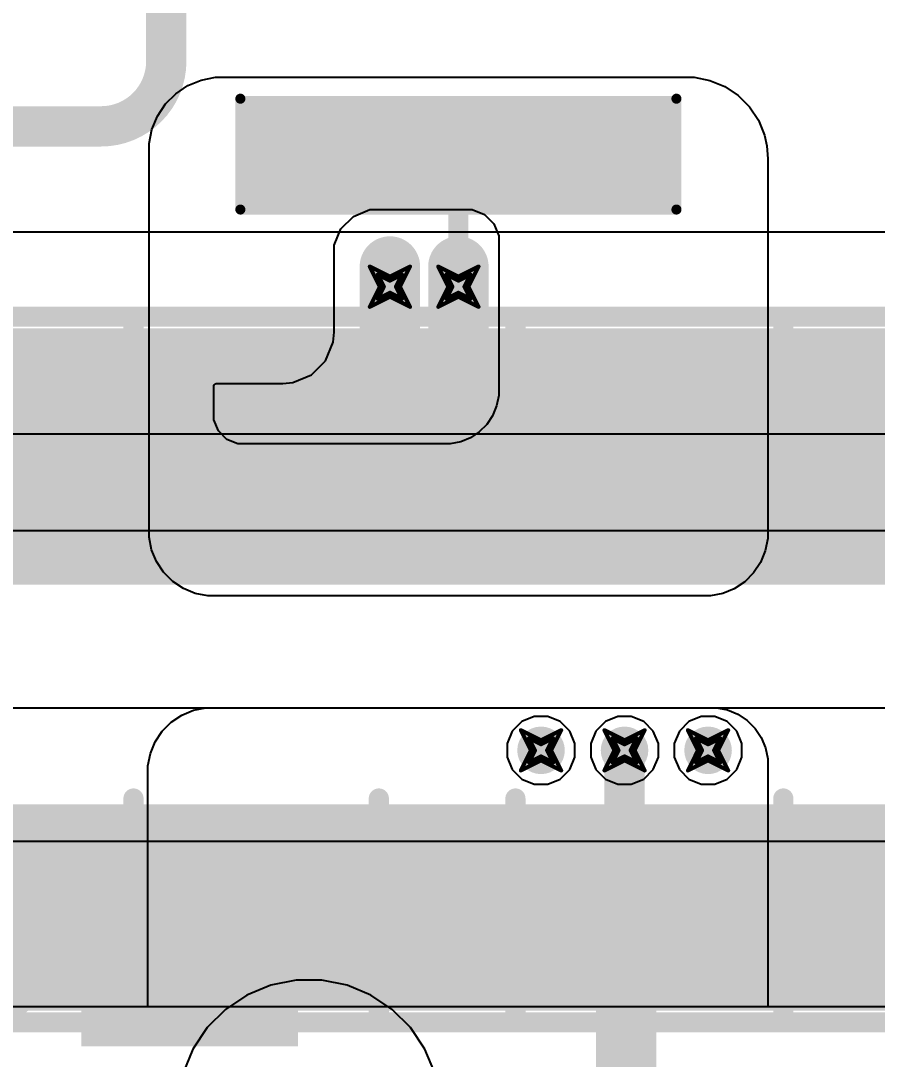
# Model space of a CAD drawing. Header units: inches. Extents: x -2 to 5376, y -4 to 5426.
# Drawn here: x 32.58 to 43.38, y 42.79 to 55.88 of the extents above; entities that cross this region are included whole.
import ezdxf

# ---------------------------------------------------------------- set-up
doc = ezdxf.new("R2010")
doc.units = ezdxf.units.IN
for name, color, linetype in [('Bottom Layer', 5, 'Continuous'), ('Bottom Overlay', 54, 'Continuous'), ('Bottom Paste', 16, 'Continuous'), ('Bottom Solder', 6, 'Continuous'), ('Drill Drawing', 1, 'Continuous'), ('Layer 1', 16, 'Continuous'), ('Layer 2', 76, 'Continuous'), ('Multi-Layer', 9, 'Continuous'), ('Top Layer', 1, 'Continuous'), ('Top Overlay', 2, 'Continuous'), ('Top Paste', 8, 'Continuous'), ('Top Solder', 216, 'Continuous'), ('Via Holes', 16, 'Continuous')]:
    doc.layers.add(name, color=color, linetype=linetype)
doc.styles.add('Arial Black', font='', dxfattribs={"height": 0.2})
doc.styles.get('Arial Black').set_extended_font_data('Arial Black')

# ---------------------------------------------------------------- blocks, each defined once
blk = doc.blocks.new('R___2030_B_57')
at = {"layer": 'Bottom Layer'}
for points in [[(-1.7499965, 3.89999982), (-1.7499965, -3.90000998), (-4.2499915, -3.90000998), (-4.2499915, 3.89999982)], [(4.2499915, 3.90000744), (4.2499915, -3.90000236), (1.7499965, -3.90000236), (1.7499965, 3.90000744)]]:
    blk.add_hatch(color=5, dxfattribs=at).paths.add_polyline_path(points)
at = {"layer": 'Bottom Paste'}
for points in [[(-1.7499965, 3.89999982), (-1.7499965, -3.90000998), (-4.2499915, -3.90000998), (-4.2499915, 3.89999982)], [(4.2499915, 3.90000744), (4.2499915, -3.90000236), (1.7499965, -3.90000236), (1.7499965, 3.90000744)]]:
    blk.add_hatch(color=16, dxfattribs=at).paths.add_polyline_path(points)
at = {"layer": 'Bottom Solder'}
for points in [[(-1.6991965, 3.95079982), (-1.6991965, -3.95080998), (-4.300791499999999, -3.95080998), (-4.300791499999999, 3.95079982)], [(4.300791499999999, 3.95080744), (4.300791499999999, -3.95080236), (1.6991965, -3.95080236), (1.6991965, 3.95080744)]]:
    blk.add_hatch(color=6, dxfattribs=at).paths.add_polyline_path(points)
at = {"layer": 'Bottom Overlay', "const_width": 0.254}
for points in [[(-4.4475908, 4.096814259999999), (-1.6255746, 4.09681172)], [(-4.4475908, 4.096814259999999), (-4.4475908, -4.09681934)], [(4.4475908, 4.096814259999999), (1.6255746, 4.09681172)], [(4.4475908, 4.096814259999999), (4.4475908, -4.096816799999999)], [(-1.6255746, -4.096816799999999), (-4.4475908, -4.09681934)], [(1.6255746, -4.096816799999999), (4.4475908, -4.096816799999999)]]:
    blk.add_lwpolyline(points, dxfattribs=at)
at = {"layer": 'Bottom Overlay', "const_width": 0.127}
for points in [[(-4.5110908, 4.096814259999999, 1), (-4.3840908, 4.096814259999999, 1)], [(-4.5110908, 4.096814259999999, 1), (-4.3840908, 4.096814259999999, 1)], [(-1.6890746, 4.09681172, 1), (-1.5620746, 4.09681172, 1)], [(1.5620746, 4.09681172, 1), (1.6890746, 4.09681172, 1)], [(4.3840908, 4.096814259999999, 1), (4.5110908, 4.096814259999999, 1)], [(4.3840908, 4.096814259999999, 1), (4.5110908, 4.096814259999999, 1)], [(-4.5110908, -4.09681934, 1), (-4.3840908, -4.09681934, 1)], [(-4.5110908, -4.09681934, 1), (-4.3840908, -4.09681934, 1)], [(-1.6890746, -4.096816799999999, 1), (-1.5620746, -4.096816799999999, 1)], [(1.5620746, -4.096816799999999, 1), (1.6890746, -4.096816799999999, 1)], [(4.3840908, -4.096816799999999, 1), (4.5110908, -4.096816799999999, 1)], [(4.3840908, -4.096816799999999, 1), (4.5110908, -4.096816799999999, 1)]]:
    blk.add_lwpolyline(points, format="xyb", close=True, dxfattribs=at)
blk = doc.blocks.new('R___2030_59')
at = {"layer": 'Top Layer'}
for points in [[(-4.2499915, -3.9000049), (-4.2499915, 3.9000049), (-1.7499965, 3.9000049), (-1.7499965, -3.9000049)], [(1.7499965, -3.90000236), (1.7499965, 3.90000744), (4.2499915, 3.90000744), (4.2499915, -3.90000236)]]:
    blk.add_hatch(color=1, dxfattribs=at).paths.add_polyline_path(points)
at = {"layer": 'Top Paste'}
for points in [[(-4.2499915, -3.9000049), (-4.2499915, 3.9000049), (-1.7499965, 3.9000049), (-1.7499965, -3.9000049)], [(1.7499965, -3.90000236), (1.7499965, 3.90000744), (4.2499915, 3.90000744), (4.2499915, -3.90000236)]]:
    blk.add_hatch(color=8, dxfattribs=at).paths.add_polyline_path(points)
at = {"layer": 'Top Solder'}
for points in [[(-4.300791499999999, -3.9508049), (-4.300791499999999, 3.9508049), (-1.6991965, 3.9508049), (-1.6991965, -3.9508049)], [(1.6991965, -3.95080236), (1.6991965, 3.95080744), (4.300791499999999, 3.95080744), (4.300791499999999, -3.95080236)]]:
    blk.add_hatch(color=216, dxfattribs=at).paths.add_polyline_path(points)
at = {"layer": 'Top Overlay', "const_width": 0.254}
for points in [[(-4.4475908, 4.096816799999999), (-4.4475908, -4.096816799999999)], [(-4.4475908, 4.096816799999999), (-1.6255746, 4.096814259999999)], [(4.4475908, 4.09681934), (1.6255746, 4.096814259999999)], [(4.4475908, 4.09681934), (4.4475908, -4.096814259999999)], [(-4.4475908, -4.096816799999999), (-1.6255746, -4.096816799999999)], [(4.4475908, -4.096814259999999), (1.6255746, -4.096816799999999)]]:
    blk.add_lwpolyline(points, dxfattribs=at)
at = {"layer": 'Top Overlay', "const_width": 0.127}
for points in [[(-4.5110908, 4.096816799999999, 1), (-4.3840908, 4.096816799999999, 1)], [(-4.5110908, 4.096816799999999, 1), (-4.3840908, 4.096816799999999, 1)], [(-1.6890746, 4.096814259999999, 1), (-1.5620746, 4.096814259999999, 1)], [(1.5620746, 4.096814259999999, 1), (1.6890746, 4.096814259999999, 1)], [(4.3840908, 4.09681934, 1), (4.5110908, 4.09681934, 1)], [(4.3840908, 4.09681934, 1), (4.5110908, 4.09681934, 1)], [(-4.5110908, -4.096816799999999, 1), (-4.3840908, -4.096816799999999, 1)], [(-4.5110908, -4.096816799999999, 1), (-4.3840908, -4.096816799999999, 1)], [(-1.6890746, -4.096816799999999, 1), (-1.5620746, -4.096816799999999, 1)], [(1.5620746, -4.096816799999999, 1), (1.6890746, -4.096816799999999, 1)], [(4.3840908, -4.096814259999999, 1), (4.5110908, -4.096814259999999, 1)], [(4.3840908, -4.096814259999999, 1), (4.5110908, -4.096814259999999, 1)]]:
    blk.add_lwpolyline(points, format="xyb", close=True, dxfattribs=at)
blk = doc.blocks.new('R___2030_61')
at = {"layer": 'Top Layer'}
for points in [[(-4.2499915, -3.9000049), (-4.2499915, 3.9000049), (-1.7499965, 3.9000049), (-1.7499965, -3.9000049)], [(1.7499965, -3.9000049), (1.7499965, 3.9000049), (4.2499915, 3.9000049), (4.2499915, -3.9000049)]]:
    blk.add_hatch(color=1, dxfattribs=at).paths.add_polyline_path(points)
at = {"layer": 'Top Paste'}
for points in [[(-4.2499915, -3.9000049), (-4.2499915, 3.9000049), (-1.7499965, 3.9000049), (-1.7499965, -3.9000049)], [(1.7499965, -3.9000049), (1.7499965, 3.9000049), (4.2499915, 3.9000049), (4.2499915, -3.9000049)]]:
    blk.add_hatch(color=8, dxfattribs=at).paths.add_polyline_path(points)
at = {"layer": 'Top Solder'}
for points in [[(-4.300791499999999, -3.9508049), (-4.300791499999999, 3.9508049), (-1.6991965, 3.9508049), (-1.6991965, -3.9508049)], [(1.6991965, -3.9508049), (1.6991965, 3.9508049), (4.300791499999999, 3.9508049), (4.300791499999999, -3.9508049)]]:
    blk.add_hatch(color=216, dxfattribs=at).paths.add_polyline_path(points)
at = {"layer": 'Top Overlay', "const_width": 0.254}
for points in [[(-4.4475908, 4.096816799999999), (-1.6255746, 4.096816799999999)], [(-4.4475908, 4.096816799999999), (-4.4475908, -4.096816799999999)], [(1.6255746, 4.096816799999999), (4.44759334, 4.096816799999999)], [(4.44759334, 4.096816799999999), (4.4475908, -4.096814259999999)], [(-4.4475908, -4.096816799999999), (-1.6255746, -4.096816799999999)], [(4.4475908, -4.096814259999999), (1.6255746, -4.096816799999999)]]:
    blk.add_lwpolyline(points, dxfattribs=at)
at = {"layer": 'Top Overlay', "const_width": 0.127}
for points in [[(-4.5110908, 4.096816799999999, 1), (-4.3840908, 4.096816799999999, 1)], [(-4.5110908, 4.096816799999999, 1), (-4.3840908, 4.096816799999999, 1)], [(-1.6890746, 4.096816799999999, 1), (-1.5620746, 4.096816799999999, 1)], [(1.5620746, 4.096816799999999, 1), (1.6890746, 4.096816799999999, 1)], [(4.38409334, 4.096816799999999, 1), (4.51109334, 4.096816799999999, 1)], [(4.38409334, 4.096816799999999, 1), (4.51109334, 4.096816799999999, 1)], [(-4.5110908, -4.096816799999999, 1), (-4.3840908, -4.096816799999999, 1)], [(-4.5110908, -4.096816799999999, 1), (-4.3840908, -4.096816799999999, 1)], [(-1.6890746, -4.096816799999999, 1), (-1.5620746, -4.096816799999999, 1)], [(1.5620746, -4.096816799999999, 1), (1.6890746, -4.096816799999999, 1)], [(4.3840908, -4.096814259999999, 1), (4.5110908, -4.096814259999999, 1)], [(4.3840908, -4.096814259999999, 1), (4.5110908, -4.096814259999999, 1)]]:
    blk.add_lwpolyline(points, format="xyb", close=True, dxfattribs=at)
blk = doc.blocks.new('C___2220_B_110')
at = {"layer": 'Bottom Layer'}
for points in [[(-3.199997409999999, 2.59999988), (-1.99999727, 2.59999988), (-1.99999727, -2.59999988), (-3.199997409999999, -2.59999988)], [(2.00000235, 2.59999988), (3.20000249, 2.59999988), (3.20000249, -2.59999988), (2.00000235, -2.59999988)]]:
    blk.add_hatch(color=5, dxfattribs=at).paths.add_polyline_path(points)
at = {"layer": 'Bottom Paste'}
for points in [[(-3.199997409999999, 2.59999988), (-1.99999727, 2.59999988), (-1.99999727, -2.59999988), (-3.199997409999999, -2.59999988)], [(2.00000235, 2.59999988), (3.20000249, 2.59999988), (3.20000249, -2.59999988), (2.00000235, -2.59999988)]]:
    blk.add_hatch(color=16, dxfattribs=at).paths.add_polyline_path(points)
at = {"layer": 'Bottom Solder'}
for points in [[(-3.30159741, 2.70159988), (-1.89839727, 2.70159988), (-1.89839727, -2.70159988), (-3.30159741, -2.70159988)], [(1.89840235, 2.70159988), (3.30160249, 2.70159988), (3.30160249, -2.70159988), (1.89840235, -2.70159988)]]:
    blk.add_hatch(color=6, dxfattribs=at).paths.add_polyline_path(points)
at = {"layer": 'Bottom Overlay', "const_width": 0.127}
for points in [[(-3.3274, -2.74919948), (-3.3274, 2.74919948)], [(-1.9304, 2.74919948), (-3.3274, 2.74919948)], [(3.32740508, 2.74919948), (1.93040508, 2.74919948)], [(3.32740508, -2.74919948), (3.32740508, 2.74919948)], [(-1.9304, -2.74919948), (-3.3274, -2.74919948)], [(3.32740508, -2.74919948), (1.93040508, -2.74919948)]]:
    blk.add_lwpolyline(points, dxfattribs=at)
at = {"layer": 'Bottom Overlay', "const_width": 0.0635}
for points in [[(-3.35915, 2.74919948, 1), (-3.29565, 2.74919948, 1)], [(-3.35915, 2.74919948, 1), (-3.29565, 2.74919948, 1)], [(-1.96215, 2.74919948, 1), (-1.89865, 2.74919948, 1)], [(1.89865508, 2.74919948, 1), (1.96215508, 2.74919948, 1)], [(3.29565508, 2.74919948, 1), (3.35915508, 2.74919948, 1)], [(3.29565508, 2.74919948, 1), (3.35915508, 2.74919948, 1)], [(-3.35915, -2.74919948, 1), (-3.29565, -2.74919948, 1)], [(-3.35915, -2.74919948, 1), (-3.29565, -2.74919948, 1)], [(-1.96215, -2.74919948, 1), (-1.89865, -2.74919948, 1)], [(1.89865508, -2.74919948, 1), (1.96215508, -2.74919948, 1)], [(3.29565508, -2.74919948, 1), (3.35915508, -2.74919948, 1)], [(3.29565508, -2.74919948, 1), (3.35915508, -2.74919948, 1)]]:
    blk.add_lwpolyline(points, format="xyb", close=True, dxfattribs=at)

msp = doc.modelspace()

# ---------------------------------------------------------------- hatches: boundary and pattern name
at = {"layer": 'Bottom Layer'}
h = msp.add_hatch(color=5, dxfattribs=at)
edge = h.paths.add_edge_path()
edge.add_arc((37.2364, 52.52916595999999), 0.2999994, 0, 360)
h = msp.add_hatch(color=5, dxfattribs=at)
edge = h.paths.add_edge_path()
edge.add_arc((38.09999238, 52.52916595999999), 0.2999994, 0, 360)
h = msp.add_hatch(color=5, dxfattribs=at)
edge = h.paths.add_edge_path()
edge.add_arc((39.14200706, 46.6852), 0.2999994, 0, 360)
h = msp.add_hatch(color=5, dxfattribs=at)
edge = h.paths.add_edge_path()
edge.add_arc((40.19499962, 46.6852), 0.2999994, 0, 360)
h = msp.add_hatch(color=5, dxfattribs=at)
edge = h.paths.add_edge_path()
edge.add_arc((41.24799218, 46.6852), 0.2999994, 0, 360)
at = {"layer": 'Layer 1'}
h = msp.add_hatch(color=16, dxfattribs=at)
edge = h.paths.add_edge_path()
edge.add_arc((37.2364, 52.52916595999999), 0.2999994, 0, 360)
h = msp.add_hatch(color=16, dxfattribs=at)
edge = h.paths.add_edge_path()
edge.add_arc((38.09999238, 52.52916595999999), 0.2999994, 0, 360)
h = msp.add_hatch(color=16, dxfattribs=at)
edge = h.paths.add_edge_path()
edge.add_arc((39.14200706, 46.6852), 0.2999994, 0, 360)
h = msp.add_hatch(color=16, dxfattribs=at)
edge = h.paths.add_edge_path()
edge.add_arc((40.19499962, 46.6852), 0.2999994, 0, 360)
h = msp.add_hatch(color=16, dxfattribs=at)
edge = h.paths.add_edge_path()
edge.add_arc((41.24799218, 46.6852), 0.2999994, 0, 360)
at = {"layer": 'Layer 2'}
h = msp.add_hatch(color=76, dxfattribs=at)
edge = h.paths.add_edge_path()
edge.add_arc((37.2364, 52.52916595999999), 0.2999994, 0, 360)
h = msp.add_hatch(color=76, dxfattribs=at)
edge = h.paths.add_edge_path()
edge.add_arc((38.09999238, 52.52916595999999), 0.2999994, 0, 360)
h = msp.add_hatch(color=76, dxfattribs=at)
edge = h.paths.add_edge_path()
edge.add_arc((39.14200706, 46.6852), 0.2999994, 0, 360)
h = msp.add_hatch(color=76, dxfattribs=at)
edge = h.paths.add_edge_path()
edge.add_arc((40.19499962, 46.6852), 0.2999994, 0, 360)
h = msp.add_hatch(color=76, dxfattribs=at)
edge = h.paths.add_edge_path()
edge.add_arc((41.24799218, 46.6852), 0.2999994, 0, 360)
at = {"layer": 'Top Layer'}
h = msp.add_hatch(color=1, dxfattribs=at)
edge = h.paths.add_edge_path()
edge.add_arc((37.2364, 52.52916595999999), 0.2999994, 0, 360)
h = msp.add_hatch(color=1, dxfattribs=at)
edge = h.paths.add_edge_path()
edge.add_arc((38.09999238, 52.52916595999999), 0.2999994, 0, 360)
h = msp.add_hatch(color=1, dxfattribs=at)
edge = h.paths.add_edge_path()
edge.add_arc((39.14200706, 46.6852), 0.2999994, 0, 360)
h = msp.add_hatch(color=1, dxfattribs=at)
edge = h.paths.add_edge_path()
edge.add_arc((40.19499962, 46.6852), 0.2999994, 0, 360)
h = msp.add_hatch(color=1, dxfattribs=at)
edge = h.paths.add_edge_path()
edge.add_arc((41.24799218, 46.6852), 0.2999994, 0, 360)
at = {"layer": 'Via Holes'}
h = msp.add_hatch(color=7, dxfattribs=at)
edge = h.paths.add_edge_path()
edge.add_arc((37.2364, 52.52916595999999), 0.1499997, 0, 360)
h = msp.add_hatch(color=7, dxfattribs=at)
edge = h.paths.add_edge_path()
edge.add_arc((38.09999238, 52.52916595999999), 0.1499997, 0, 360)
h = msp.add_hatch(color=7, dxfattribs=at)
edge = h.paths.add_edge_path()
edge.add_arc((39.14200706, 46.6852), 0.1499997, 0, 360)
h = msp.add_hatch(color=7, dxfattribs=at)
edge = h.paths.add_edge_path()
edge.add_arc((40.19499962, 46.6852), 0.1499997, 0, 360)
h = msp.add_hatch(color=7, dxfattribs=at)
edge = h.paths.add_edge_path()
edge.add_arc((41.24799218, 46.6852), 0.1499997, 0, 360)

# ---------------------------------------------------------------- linework, layer by layer
at = {"layer": 'Bottom Layer'}
for p, q in [((34.68852346, 55.06315378), (34.8574487, 55.13312315999999)), ((34.8574487, 55.13312315999999), (35.03677777999999, 55.16879492)), ((35.03677777999999, 55.16879492), (35.12819746, 55.16879238)), ((35.12819746, 55.16879238), (35.1282, 55.1688)), ((35.1282, 55.1688), (40.97019745999999, 55.16879238)), ((40.97019745999999, 55.16879238), (41.07162219999999, 55.16879492)), ((41.07162219999999, 55.16879492), (41.27057786, 55.12921918)), ((41.27057786, 55.12921918), (41.45798921999999, 55.0515917)), ((34.53649684, 54.9615741), (34.68852346, 55.06315378)), ((41.45798921999999, 55.0515917), (41.62665538, 54.9388919)), ((34.4072083, 54.83228556), (34.53649684, 54.9615741)), ((41.62665538, 54.9388919), (41.77009426, 54.79545556)), ((34.30562608, 54.6802564), (34.4072083, 54.83228556)), ((41.77009426, 54.79545556), (41.88279152, 54.62678939999999)), ((34.23565669999999, 54.5113337), (34.30562608, 54.6802564)), ((41.88279152, 54.62678939999999), (41.960419, 54.43937804)), ((34.19998493999999, 54.33200461999999), (34.23565669999999, 54.5113337)), ((34.19998748, 54.24058493999999), (34.19998493999999, 54.33200461999999)), ((41.960419, 54.43937804), (41.98735569999999, 54.30395032)), ((34.19998748, 49.45398796), (34.19998748, 54.24058493999999)), ((41.98735569999999, 54.30395032), (41.99998966, 54.1390713)), ((41.99998966, 54.13899763999999), (41.99998712, 54.1389951)), ((41.99998712, 54.1389951), (41.99999728, 54.13899001999999)), ((41.99998966, 54.1390713), (41.99998966, 54.13899763999999)), ((41.99999728, 54.13899001999999), (41.99999219999999, 49.43276625999999)), ((34.19998493999999, 49.37298736), (34.19998748, 49.45398796)), ((34.23159016, 49.21409766), (34.19998493999999, 49.37298736)), ((41.99999474, 49.35385607999999), (41.96920486, 49.19906594)), ((41.99999219999999, 49.43276625999999), (41.99999474, 49.35385607999999)), ((34.29358647999999, 49.06442561999999), (34.23159016, 49.21409766)), ((41.96920486, 49.19906594), (41.90881127999999, 49.05325723999999)), ((34.38358884, 48.92972688), (34.29358647999999, 49.06442561999999)), ((41.90881127999999, 49.05325723999999), (41.82112794, 48.92203067999999)), ((34.49814284, 48.81517288), (34.38358884, 48.92972688)), ((41.82112794, 48.92203067999999), (41.70953304, 48.81043578)), ((34.63284158, 48.72517052), (34.49814284, 48.81517288)), ((34.78251362, 48.66317419999999), (34.63284158, 48.72517052)), ((41.57830648, 48.72275244), (41.43249778, 48.66235886)), ((41.70953304, 48.81043578), (41.57830648, 48.72275244)), ((34.94140332, 48.63156898), (34.78251362, 48.66317419999999)), ((35.02240392, 48.63157151999999), (34.94140332, 48.63156898)), ((41.19879746, 48.63157151999999), (35.02240392, 48.63157151999999)), ((41.27770764, 48.63156898), (41.19879746, 48.63157151999999)), ((41.43249778, 48.66235886), (41.27770764, 48.63156898)), ((34.47921476, 47.03993894), (34.61234124, 47.12888974)), ((34.61234124, 47.12888974), (34.76026067999999, 47.19015962)), ((34.76026067999999, 47.19015962), (34.9172911, 47.22139654)), ((34.9172911, 47.22139654), (34.99734682, 47.22139654)), ((34.99734682, 47.22139654), (34.99734682, 47.22139654)), ((34.99734682, 47.22139654), (41.28492885999999, 47.22139146)), ((41.28492885999999, 47.22139146), (41.35535798, 47.221394)), ((41.35535798, 47.221394), (41.49350858, 47.19391628)), ((41.49350858, 47.19391628), (41.62364294, 47.1400124)), ((41.62364294, 47.1400124), (41.7407598, 47.06175754)), ((34.36600188, 46.92672606), (34.47921476, 47.03993894)), ((41.7407598, 47.06175754), (41.84036082, 46.96215651999999)), ((34.27705108, 46.79359958), (34.36600188, 46.92672606)), ((41.84036082, 46.96215651999999), (41.91861567999999, 46.84503966)), ((34.2157812, 46.64568014), (34.27705108, 46.79359958)), ((41.91861567999999, 46.84503966), (41.97251702, 46.7149053)), ((34.18454682, 46.48864972), (34.2157812, 46.64568014)), ((41.97251702, 46.7149053), (41.99999474, 46.5767547)), ((34.18454682, 46.40859654), (34.18454682, 46.48864972)), ((41.99999474, 46.5767547), (41.99999219999999, 46.50632558)), ((41.99999219999999, 46.50632558), (41.99999728, 46.50632812)), ((41.99999728, 46.50632812), (41.99999728, 43.45399742)), ((34.18454682, 43.45400249999999), (34.18454682, 46.40859654)), ((41.99999728, 43.45399742), (34.18454682, 43.45400249999999))]:
    msp.add_line(p, q, dxfattribs=at)
at = {"layer": 'Bottom Layer', "const_width": 0.254}
for points in [[(38.09999238, 52.78316596000001), (38.09999238, 54.22899999999999)], [(38.09999238, 54.22899999999999), (38.09999999999999, 54.22899999999999)], [(38.09999238, 50.703988), (38.09999238, 52.78316596000001)], [(40.19499962, 44.06277446), (40.19499962, 46.6852)]]:
    msp.add_lwpolyline(points, dxfattribs=at)
at = {"layer": 'Bottom Layer', "const_width": 0.127}
for points in [[(38.03649238, 54.22899999999999, 1), (38.16349238, 54.22899999999999, 1)], [(38.03649238, 54.22899999999999, 1), (38.16349238, 54.22899999999999, 1)], [(38.0365, 54.22899999999999, 1), (38.1635, 54.22899999999999, 1)], [(38.03649238, 52.78316596000001, 1), (38.16349238, 52.78316596000001, 1)], [(38.03649238, 52.78316596000001, 1), (38.16349238, 52.78316596000001, 1)], [(38.03649238, 50.703988, 1), (38.16349238, 50.703988, 1)], [(40.13149961999999, 46.6852, 1), (40.25849961999999, 46.6852, 1)], [(40.21317332, 44.25995211999999, 1), (40.34017332, 44.25995211999999, 1)], [(40.13149961999999, 44.06277446, 1), (40.25849961999999, 44.06277446, 1)], [(40.13149961999999, 44.06277446, 1), (40.25849961999999, 44.06277446, 1)]]:
    msp.add_lwpolyline(points, format="xyb", close=True, dxfattribs=at)
at = {"layer": 'Bottom Layer', "const_width": 0.254}
msp.add_lwpolyline([(40.19499962, 44.06277446, -0.198912367379658), (40.27667332, 44.25995211999999)], format="xyb", dxfattribs=at)
at = {"layer": 'Drill Drawing', "const_width": 0.0508}
for points in [[(36.9824, 52.78316596000001), (37.2364, 52.65616596)], [(36.9824, 52.78316596000001), (37.1094, 52.52916595999999)], [(37.2364, 52.65616596), (37.49039999999999, 52.78316596000001)], [(37.3634, 52.52916595999999), (37.49039999999999, 52.78316596000001)], [(37.84599238, 52.78316596000001), (38.09999238, 52.65616596)], [(37.84599238, 52.78316596000001), (37.97299237999999, 52.52916595999999)], [(38.09999238, 52.65616596), (38.35399238, 52.78316596000001)], [(38.22699238, 52.52916595999999), (38.35399238, 52.78316596000001)], [(37.084, 52.68156596), (37.2364, 52.60536596)], [(37.084, 52.68156596), (37.1602, 52.52916595999999)], [(37.2364, 52.60536596), (37.3888, 52.68156596)], [(37.3126, 52.52916595999999), (37.3888, 52.68156596)], [(37.94759238, 52.68156596), (38.09999238, 52.60536596)], [(37.94759238, 52.68156596), (38.02379238, 52.52916595999999)], [(38.09999238, 52.60536596), (38.25239238, 52.68156596)], [(38.17619238, 52.52916595999999), (38.25239238, 52.68156596)], [(36.9824, 52.27516596), (37.1094, 52.52916595999999)], [(37.084, 52.37676596), (37.1602, 52.52916595999999)], [(37.3126, 52.52916595999999), (37.3888, 52.37676596)], [(37.3634, 52.52916595999999), (37.49039999999999, 52.27516596)], [(37.84599238, 52.27516596), (37.97299237999999, 52.52916595999999)], [(37.94759238, 52.37676596), (38.02379238, 52.52916595999999)], [(38.17619238, 52.52916595999999), (38.25239238, 52.37676596)], [(38.22699238, 52.52916595999999), (38.35399238, 52.27516596)], [(36.9824, 52.27516596), (37.2364, 52.40216596)], [(37.084, 52.37676596), (37.2364, 52.45296595999999)], [(37.2364, 52.45296595999999), (37.3888, 52.37676596)], [(37.2364, 52.40216596), (37.49039999999999, 52.27516596)], [(37.84599238, 52.27516596), (38.09999238, 52.40216596)], [(37.94759238, 52.37676596), (38.09999238, 52.45296595999999)], [(38.09999238, 52.45296595999999), (38.25239238, 52.37676596)], [(38.09999238, 52.40216596), (38.35399238, 52.27516596)], [(38.88800706, 46.9392), (39.14200706, 46.8122)], [(38.88800706, 46.9392), (39.01500705999999, 46.6852)], [(38.98960706, 46.8376), (39.14200706, 46.76139999999999)], [(38.98960706, 46.8376), (39.06580706, 46.6852)], [(39.14200706, 46.8122), (39.39600706, 46.9392)], [(39.14200706, 46.76139999999999), (39.29440706, 46.8376)], [(39.21820706, 46.6852), (39.29440706, 46.8376)], [(39.26900706, 46.6852), (39.39600706, 46.9392)], [(39.94099962, 46.9392), (40.19499962, 46.8122)], [(39.94099962, 46.9392), (40.06799961999999, 46.6852)], [(40.04259962, 46.8376), (40.19499962, 46.76139999999999)], [(40.04259962, 46.8376), (40.11879962, 46.6852)], [(40.19499962, 46.8122), (40.44899962, 46.9392)], [(40.19499962, 46.76139999999999), (40.34739962, 46.8376)], [(40.27119962, 46.6852), (40.34739962, 46.8376)], [(40.32199962, 46.6852), (40.44899962, 46.9392)], [(40.99399218, 46.9392), (41.24799218, 46.8122)], [(40.99399218, 46.9392), (41.12099217999999, 46.6852)], [(41.09559218, 46.8376), (41.24799218, 46.76139999999999)], [(41.09559218, 46.8376), (41.17179218, 46.6852)], [(41.24799218, 46.8122), (41.50199217999999, 46.9392)], [(41.24799218, 46.76139999999999), (41.40039218, 46.8376)], [(41.32419218, 46.6852), (41.40039218, 46.8376)], [(41.37499217999999, 46.6852), (41.50199217999999, 46.9392)], [(38.88800706, 46.4312), (39.01500705999999, 46.6852)], [(38.98960706, 46.5328), (39.06580706, 46.6852)], [(38.98960706, 46.5328), (39.14200706, 46.60899999999999)], [(39.14200706, 46.60899999999999), (39.29440706, 46.5328)], [(39.21820706, 46.6852), (39.29440706, 46.5328)], [(39.26900706, 46.6852), (39.39600706, 46.4312)], [(39.94099962, 46.4312), (40.06799961999999, 46.6852)], [(40.04259962, 46.5328), (40.11879962, 46.6852)], [(40.04259962, 46.5328), (40.19499962, 46.60899999999999)], [(40.19499962, 46.60899999999999), (40.34739962, 46.5328)], [(40.27119962, 46.6852), (40.34739962, 46.5328)], [(40.32199962, 46.6852), (40.44899962, 46.4312)], [(40.99399218, 46.4312), (41.12099217999999, 46.6852)], [(41.09559218, 46.5328), (41.17179218, 46.6852)], [(41.09559218, 46.5328), (41.24799218, 46.60899999999999)], [(41.24799218, 46.60899999999999), (41.40039218, 46.5328)], [(41.32419218, 46.6852), (41.40039218, 46.5328)], [(41.37499217999999, 46.6852), (41.50199217999999, 46.4312)], [(38.88800706, 46.4312), (39.14200706, 46.5582)], [(39.14200706, 46.5582), (39.39600706, 46.4312)], [(39.94099962, 46.4312), (40.19499962, 46.5582)], [(40.19499962, 46.5582), (40.44899962, 46.4312)], [(40.99399218, 46.4312), (41.24799218, 46.5582)], [(41.24799218, 46.5582), (41.50199217999999, 46.4312)]]:
    msp.add_lwpolyline(points, dxfattribs=at)
at = {"layer": 'Drill Drawing', "const_width": 0.0254}
for points in [[(36.9697, 52.78316596000001, 1), (36.99509999999999, 52.78316596000001, 1)], [(36.9697, 52.78316596000001, 1), (36.99509999999999, 52.78316596000001, 1)], [(37.4777, 52.78316596000001, 1), (37.5031, 52.78316596000001, 1)], [(37.4777, 52.78316596000001, 1), (37.5031, 52.78316596000001, 1)], [(37.83329238, 52.78316596000001, 1), (37.85869238, 52.78316596000001, 1)], [(37.83329238, 52.78316596000001, 1), (37.85869238, 52.78316596000001, 1)], [(38.34129238, 52.78316596000001, 1), (38.36669238, 52.78316596000001, 1)], [(38.34129238, 52.78316596000001, 1), (38.36669238, 52.78316596000001, 1)], [(37.0713, 52.68156596, 1), (37.0967, 52.68156596, 1)], [(37.0713, 52.68156596, 1), (37.0967, 52.68156596, 1)], [(37.2237, 52.65616596, 1), (37.2491, 52.65616596, 1)], [(37.2237, 52.65616596, 1), (37.2491, 52.65616596, 1)], [(37.2237, 52.60536596, 1), (37.2491, 52.60536596, 1)], [(37.2237, 52.60536596, 1), (37.2491, 52.60536596, 1)], [(37.3761, 52.68156596, 1), (37.4015, 52.68156596, 1)], [(37.3761, 52.68156596, 1), (37.4015, 52.68156596, 1)], [(37.93489238, 52.68156596, 1), (37.96029238, 52.68156596, 1)], [(37.93489238, 52.68156596, 1), (37.96029238, 52.68156596, 1)], [(38.08729238, 52.65616596, 1), (38.11269238, 52.65616596, 1)], [(38.08729238, 52.65616596, 1), (38.11269238, 52.65616596, 1)], [(38.08729238, 52.60536596, 1), (38.11269238, 52.60536596, 1)], [(38.08729238, 52.60536596, 1), (38.11269238, 52.60536596, 1)], [(38.23969238, 52.68156596, 1), (38.26509238, 52.68156596, 1)], [(38.23969238, 52.68156596, 1), (38.26509238, 52.68156596, 1)], [(37.0967, 52.52916595999999, 1), (37.1221, 52.52916595999999, 1)], [(37.0967, 52.52916595999999, 1), (37.1221, 52.52916595999999, 1)], [(37.14749999999999, 52.52916595999999, 1), (37.1729, 52.52916595999999, 1)], [(37.14749999999999, 52.52916595999999, 1), (37.1729, 52.52916595999999, 1)], [(37.29989999999999, 52.52916595999999, 1), (37.3253, 52.52916595999999, 1)], [(37.29989999999999, 52.52916595999999, 1), (37.3253, 52.52916595999999, 1)], [(37.3507, 52.52916595999999, 1), (37.3761, 52.52916595999999, 1)], [(37.3507, 52.52916595999999, 1), (37.3761, 52.52916595999999, 1)], [(37.96029238, 52.52916595999999, 1), (37.98569238, 52.52916595999999, 1)], [(37.96029238, 52.52916595999999, 1), (37.98569238, 52.52916595999999, 1)], [(38.01109238, 52.52916595999999, 1), (38.03649238, 52.52916595999999, 1)], [(38.01109238, 52.52916595999999, 1), (38.03649238, 52.52916595999999, 1)], [(38.16349238, 52.52916595999999, 1), (38.18889238, 52.52916595999999, 1)], [(38.16349238, 52.52916595999999, 1), (38.18889238, 52.52916595999999, 1)], [(38.21429238, 52.52916595999999, 1), (38.23969238, 52.52916595999999, 1)], [(38.21429238, 52.52916595999999, 1), (38.23969238, 52.52916595999999, 1)], [(37.0713, 52.37676596, 1), (37.0967, 52.37676596, 1)], [(37.0713, 52.37676596, 1), (37.0967, 52.37676596, 1)], [(37.2237, 52.45296595999999, 1), (37.2491, 52.45296595999999, 1)], [(37.2237, 52.45296595999999, 1), (37.2491, 52.45296595999999, 1)], [(37.2237, 52.40216596, 1), (37.2491, 52.40216596, 1)], [(37.2237, 52.40216596, 1), (37.2491, 52.40216596, 1)], [(37.3761, 52.37676596, 1), (37.4015, 52.37676596, 1)], [(37.3761, 52.37676596, 1), (37.4015, 52.37676596, 1)], [(37.93489238, 52.37676596, 1), (37.96029238, 52.37676596, 1)], [(37.93489238, 52.37676596, 1), (37.96029238, 52.37676596, 1)], [(38.08729238, 52.45296595999999, 1), (38.11269238, 52.45296595999999, 1)], [(38.08729238, 52.45296595999999, 1), (38.11269238, 52.45296595999999, 1)], [(38.08729238, 52.40216596, 1), (38.11269238, 52.40216596, 1)], [(38.08729238, 52.40216596, 1), (38.11269238, 52.40216596, 1)], [(38.23969238, 52.37676596, 1), (38.26509238, 52.37676596, 1)], [(38.23969238, 52.37676596, 1), (38.26509238, 52.37676596, 1)], [(36.9697, 52.27516596, 1), (36.99509999999999, 52.27516596, 1)], [(36.9697, 52.27516596, 1), (36.99509999999999, 52.27516596, 1)], [(37.4777, 52.27516596, 1), (37.5031, 52.27516596, 1)], [(37.4777, 52.27516596, 1), (37.5031, 52.27516596, 1)], [(37.83329238, 52.27516596, 1), (37.85869238, 52.27516596, 1)], [(37.83329238, 52.27516596, 1), (37.85869238, 52.27516596, 1)], [(38.34129238, 52.27516596, 1), (38.36669238, 52.27516596, 1)], [(38.34129238, 52.27516596, 1), (38.36669238, 52.27516596, 1)], [(38.87530706, 46.9392, 1), (38.90070706, 46.9392, 1)], [(38.87530706, 46.9392, 1), (38.90070706, 46.9392, 1)], [(38.97690705999999, 46.8376, 1), (39.00230706, 46.8376, 1)], [(38.97690705999999, 46.8376, 1), (39.00230706, 46.8376, 1)], [(39.28170706, 46.8376, 1), (39.30710706, 46.8376, 1)], [(39.28170706, 46.8376, 1), (39.30710706, 46.8376, 1)], [(39.38330706, 46.9392, 1), (39.40870706, 46.9392, 1)], [(39.38330706, 46.9392, 1), (39.40870706, 46.9392, 1)], [(39.92829962, 46.9392, 1), (39.95369961999999, 46.9392, 1)], [(39.92829962, 46.9392, 1), (39.95369961999999, 46.9392, 1)], [(40.02989961999999, 46.8376, 1), (40.05529962, 46.8376, 1)], [(40.02989961999999, 46.8376, 1), (40.05529962, 46.8376, 1)], [(40.33469961999999, 46.8376, 1), (40.36009962, 46.8376, 1)], [(40.33469961999999, 46.8376, 1), (40.36009962, 46.8376, 1)], [(40.43629961999999, 46.9392, 1), (40.46169962, 46.9392, 1)], [(40.43629961999999, 46.9392, 1), (40.46169962, 46.9392, 1)], [(40.98129218, 46.9392, 1), (41.00669217999999, 46.9392, 1)], [(40.98129218, 46.9392, 1), (41.00669217999999, 46.9392, 1)], [(41.08289218, 46.8376, 1), (41.10829218, 46.8376, 1)], [(41.08289218, 46.8376, 1), (41.10829218, 46.8376, 1)], [(41.38769218, 46.8376, 1), (41.41309218, 46.8376, 1)], [(41.38769218, 46.8376, 1), (41.41309218, 46.8376, 1)], [(41.48929218, 46.9392, 1), (41.51469218, 46.9392, 1)], [(41.48929218, 46.9392, 1), (41.51469218, 46.9392, 1)], [(39.12930706, 46.8122, 1), (39.15470706, 46.8122, 1)], [(39.12930706, 46.8122, 1), (39.15470706, 46.8122, 1)], [(39.12930706, 46.76139999999999, 1), (39.15470706, 46.76139999999999, 1)], [(39.12930706, 46.76139999999999, 1), (39.15470706, 46.76139999999999, 1)], [(40.18229961999999, 46.8122, 1), (40.20769962, 46.8122, 1)], [(40.18229961999999, 46.8122, 1), (40.20769962, 46.8122, 1)], [(40.18229961999999, 46.76139999999999, 1), (40.20769962, 46.76139999999999, 1)], [(40.18229961999999, 46.76139999999999, 1), (40.20769962, 46.76139999999999, 1)], [(41.23529218, 46.8122, 1), (41.26069218, 46.8122, 1)], [(41.23529218, 46.8122, 1), (41.26069218, 46.8122, 1)], [(41.23529218, 46.76139999999999, 1), (41.26069218, 46.76139999999999, 1)], [(41.23529218, 46.76139999999999, 1), (41.26069218, 46.76139999999999, 1)], [(39.00230706, 46.6852, 1), (39.02770706, 46.6852, 1)], [(39.00230706, 46.6852, 1), (39.02770706, 46.6852, 1)], [(39.05310706, 46.6852, 1), (39.07850706, 46.6852, 1)], [(39.05310706, 46.6852, 1), (39.07850706, 46.6852, 1)], [(39.12930706, 46.60899999999999, 1), (39.15470706, 46.60899999999999, 1)], [(39.12930706, 46.60899999999999, 1), (39.15470706, 46.60899999999999, 1)], [(39.20550706, 46.6852, 1), (39.23090706, 46.6852, 1)], [(39.20550706, 46.6852, 1), (39.23090706, 46.6852, 1)], [(39.25630706, 46.6852, 1), (39.28170706, 46.6852, 1)], [(39.25630706, 46.6852, 1), (39.28170706, 46.6852, 1)], [(40.05529962, 46.6852, 1), (40.08069962, 46.6852, 1)], [(40.05529962, 46.6852, 1), (40.08069962, 46.6852, 1)], [(40.10609961999999, 46.6852, 1), (40.13149961999999, 46.6852, 1)], [(40.10609961999999, 46.6852, 1), (40.13149961999999, 46.6852, 1)], [(40.18229961999999, 46.60899999999999, 1), (40.20769962, 46.60899999999999, 1)], [(40.18229961999999, 46.60899999999999, 1), (40.20769962, 46.60899999999999, 1)], [(40.25849961999999, 46.6852, 1), (40.28389961999999, 46.6852, 1)], [(40.25849961999999, 46.6852, 1), (40.28389961999999, 46.6852, 1)], [(40.30929962, 46.6852, 1), (40.33469961999999, 46.6852, 1)], [(40.30929962, 46.6852, 1), (40.33469961999999, 46.6852, 1)], [(41.10829218, 46.6852, 1), (41.13369218, 46.6852, 1)], [(41.10829218, 46.6852, 1), (41.13369218, 46.6852, 1)], [(41.15909217999999, 46.6852, 1), (41.18449218, 46.6852, 1)], [(41.15909217999999, 46.6852, 1), (41.18449218, 46.6852, 1)], [(41.23529218, 46.60899999999999, 1), (41.26069218, 46.60899999999999, 1)], [(41.23529218, 46.60899999999999, 1), (41.26069218, 46.60899999999999, 1)], [(41.31149217999999, 46.6852, 1), (41.33689218, 46.6852, 1)], [(41.31149217999999, 46.6852, 1), (41.33689218, 46.6852, 1)], [(41.36229218, 46.6852, 1), (41.38769218, 46.6852, 1)], [(41.36229218, 46.6852, 1), (41.38769218, 46.6852, 1)], [(38.97690705999999, 46.5328, 1), (39.00230706, 46.5328, 1)], [(38.97690705999999, 46.5328, 1), (39.00230706, 46.5328, 1)], [(39.12930706, 46.5582, 1), (39.15470706, 46.5582, 1)], [(39.12930706, 46.5582, 1), (39.15470706, 46.5582, 1)], [(39.28170706, 46.5328, 1), (39.30710706, 46.5328, 1)], [(39.28170706, 46.5328, 1), (39.30710706, 46.5328, 1)], [(40.02989961999999, 46.5328, 1), (40.05529962, 46.5328, 1)], [(40.02989961999999, 46.5328, 1), (40.05529962, 46.5328, 1)], [(40.18229961999999, 46.5582, 1), (40.20769962, 46.5582, 1)], [(40.18229961999999, 46.5582, 1), (40.20769962, 46.5582, 1)], [(40.33469961999999, 46.5328, 1), (40.36009962, 46.5328, 1)], [(40.33469961999999, 46.5328, 1), (40.36009962, 46.5328, 1)], [(41.08289218, 46.5328, 1), (41.10829218, 46.5328, 1)], [(41.08289218, 46.5328, 1), (41.10829218, 46.5328, 1)], [(41.23529218, 46.5582, 1), (41.26069218, 46.5582, 1)], [(41.23529218, 46.5582, 1), (41.26069218, 46.5582, 1)], [(41.38769218, 46.5328, 1), (41.41309218, 46.5328, 1)], [(41.38769218, 46.5328, 1), (41.41309218, 46.5328, 1)], [(38.87530706, 46.4312, 1), (38.90070706, 46.4312, 1)], [(38.87530706, 46.4312, 1), (38.90070706, 46.4312, 1)], [(39.38330706, 46.4312, 1), (39.40870706, 46.4312, 1)], [(39.38330706, 46.4312, 1), (39.40870706, 46.4312, 1)], [(39.92829962, 46.4312, 1), (39.95369961999999, 46.4312, 1)], [(39.92829962, 46.4312, 1), (39.95369961999999, 46.4312, 1)], [(40.43629961999999, 46.4312, 1), (40.46169962, 46.4312, 1)], [(40.43629961999999, 46.4312, 1), (40.46169962, 46.4312, 1)], [(40.98129218, 46.4312, 1), (41.00669217999999, 46.4312, 1)], [(40.98129218, 46.4312, 1), (41.00669217999999, 46.4312, 1)], [(41.48929218, 46.4312, 1), (41.51469218, 46.4312, 1)], [(41.48929218, 46.4312, 1), (41.51469218, 46.4312, 1)]]:
    msp.add_lwpolyline(points, format="xyb", close=True, dxfattribs=at)
at = {"layer": 'Layer 1'}
for p, q in [((-1.05204768, 50.673), (86.55513042, 50.673)), ((38.90013302, 47.04719064), (38.78001642, 46.92707404)), ((39.057072, 47.11219939999999), (38.90013302, 47.04719064)), ((39.22694212, 47.11219939999999), (39.057072, 47.11219939999999)), ((39.3838811, 47.04719064), (39.22694212, 47.11219939999999)), ((39.5039977, 46.92707404), (39.3838811, 47.04719064)), ((39.95312558, 47.04719064), (39.83300898, 46.92707404)), ((40.11006456, 47.11219939999999), (39.95312558, 47.04719064)), ((40.27993468, 47.11219939999999), (40.11006456, 47.11219939999999)), ((40.43687366, 47.04719064), (40.27993468, 47.11219939999999)), ((40.55699026, 46.92707404), (40.43687366, 47.04719064)), ((41.00611814, 47.04719064), (40.88600154, 46.92707404)), ((41.16305712, 47.11219939999999), (41.00611814, 47.04719064)), ((41.33292724, 47.11219939999999), (41.16305712, 47.11219939999999)), ((41.48986622, 47.04719064), (41.33292724, 47.11219939999999)), ((41.60998282, 46.92707404), (41.48986622, 47.04719064)), ((38.78001642, 46.92707404), (38.71500766, 46.77013506)), ((39.56900646, 46.77013506), (39.5039977, 46.92707404)), ((39.83300898, 46.92707404), (39.76800022, 46.77013506)), ((40.62199902, 46.77013506), (40.55699026, 46.92707404)), ((40.88600154, 46.92707404), (40.82099278, 46.77013506)), ((41.67499158, 46.77013506), (41.60998282, 46.92707404)), ((38.71500766, 46.77013506), (38.71500766, 46.60026494)), ((39.56900646, 46.60026494), (39.56900646, 46.77013506)), ((39.76800022, 46.77013506), (39.76800022, 46.60026494)), ((40.62199902, 46.60026494), (40.62199902, 46.77013506)), ((40.82099278, 46.77013506), (40.82099278, 46.60026494)), ((41.67499158, 46.60026494), (41.67499158, 46.77013506)), ((38.71500766, 46.60026494), (38.78001642, 46.44332596)), ((39.5039977, 46.44332596), (39.56900646, 46.60026494)), ((39.76800022, 46.60026494), (39.83300898, 46.44332596)), ((40.55699026, 46.44332596), (40.62199902, 46.60026494)), ((40.82099278, 46.60026494), (40.88600154, 46.44332596)), ((41.60998282, 46.44332596), (41.67499158, 46.60026494)), ((38.78001642, 46.44332596), (38.90013302, 46.32320935999999)), ((39.3838811, 46.32320935999999), (39.5039977, 46.44332596)), ((39.83300898, 46.44332596), (39.95312558, 46.32320935999999)), ((40.43687366, 46.32320935999999), (40.55699026, 46.44332596)), ((40.88600154, 46.44332596), (41.00611814, 46.32320935999999)), ((41.48986622, 46.32320935999999), (41.60998282, 46.44332596)), ((38.90013302, 46.32320935999999), (39.057072, 46.2582006)), ((39.057072, 46.2582006), (39.22694212, 46.2582006)), ((39.22694212, 46.2582006), (39.3838811, 46.32320935999999)), ((39.95312558, 46.32320935999999), (40.11006456, 46.2582006)), ((40.11006456, 46.2582006), (40.27993468, 46.2582006)), ((40.27993468, 46.2582006), (40.43687366, 46.32320935999999)), ((41.00611814, 46.32320935999999), (41.16305712, 46.2582006)), ((41.16305712, 46.2582006), (41.33292724, 46.2582006)), ((41.33292724, 46.2582006), (41.48986622, 46.32320935999999)), ((35.73367504, 43.72531006), (35.43337084, 43.60091864)), ((36.05247551999999, 43.7887237), (35.73367504, 43.72531006)), ((36.37752185999999, 43.7887237), (36.05247551999999, 43.7887237)), ((36.69632233999999, 43.72531006), (36.37752185999999, 43.7887237)), ((36.99662653999999, 43.60091864), (36.69632233999999, 43.72531006)), ((35.43337084, 43.60091864), (35.16310721999999, 43.42033226)), ((37.26689016, 43.42033226), (36.99662653999999, 43.60091864)), ((35.16310721999999, 43.42033226), (34.93326516, 43.1904902)), ((37.49673222, 43.1904902), (37.26689016, 43.42033226)), ((34.93326516, 43.1904902), (34.75267878, 42.92022658)), ((37.6773186, 42.92022658), (37.49673222, 43.1904902)), ((34.75267878, 42.92022658), (34.62828736, 42.61992238)), ((37.80171001999999, 42.61992238), (37.6773186, 42.92022658))]:
    msp.add_line(p, q, dxfattribs=at)
at = {"layer": 'Layer 2'}
for p, q in [((36.61958386, 53.25750333999999), (36.77796301999999, 53.4158825)), ((36.77796301999999, 53.4158825), (36.98489428, 53.50159734)), ((36.98489428, 53.50159734), (37.09688542, 53.50159734)), ((37.09688542, 53.50159734), (37.09688542, 53.50159734)), ((37.09688542, 53.50159734), (38.19240266, 53.50159734)), ((38.19240266, 53.50159734), (38.27506949999999, 53.50159734)), ((38.27506949999999, 53.50159734), (38.42781747999999, 53.43832594)), ((38.42781747999999, 53.43832594), (38.5447286, 53.32141481999999)), ((38.5447286, 53.32141481999999), (38.608, 53.16866683999999)), ((36.53387156, 53.05057207999999), (36.61958386, 53.25750333999999)), ((38.608, 53.16866683999999), (38.608, 53.08599999999999)), ((36.53387156, 52.93858348), (36.53387156, 53.05057207999999)), ((38.608, 53.08599999999999), (38.60799238, 51.22400728)), ((38.608, 53.08599999999999), (38.608, 53.08599999999999)), ((36.53387156, 51.95398549999999), (36.53387156, 52.93858348)), ((36.5214535, 51.82795832), (36.53386394, 51.95398296)), ((36.53386394, 51.95398296), (36.53387156, 51.95398549999999)), ((36.42499953999999, 51.59509366), (36.5214535, 51.82795832)), ((36.24677282, 51.41686693999999), (36.42499953999999, 51.59509366)), ((35.88788352, 51.308), (36.01390816, 51.32041044)), ((36.01390816, 51.32041044), (36.24677282, 51.41686693999999)), ((35.01613774, 51.27927006), (35.02159874, 51.29245012)), ((35.01614028, 51.27213774), (35.01613774, 51.27927006)), ((35.01614028, 50.92436348), (35.01614028, 51.27213774)), ((35.02159874, 51.29245012), (35.03168508, 51.30253645999999)), ((35.03168508, 51.30253645999999), (35.04486514, 51.30799491999999)), ((35.04486514, 51.30799491999999), (35.05199746, 51.30799238)), ((35.05199746, 51.30799238), (35.05199999999999, 51.30799746)), ((35.05199999999999, 51.30799746), (35.88788352, 51.308)), ((38.60799238, 51.22400728), (38.60799492, 51.15735767999999)), ((38.60799492, 51.15735767999999), (38.5819904, 51.0266188)), ((35.01614028, 50.84935982), (35.01614028, 50.92436348)), ((35.01614028, 50.92436348), (35.01614028, 50.92436348)), ((38.5819904, 51.0266188), (38.53097704, 50.9034669)), ((35.07354174, 50.71077488), (35.01614028, 50.84935982)), ((38.4569208, 50.792634), (38.36266394, 50.69837714)), ((38.53097704, 50.9034669), (38.4569208, 50.792634)), ((35.1796096, 50.60470701999999), (35.07354174, 50.71077488)), ((38.36266394, 50.69837714), (38.25182849999999, 50.62431836)), ((35.31819454, 50.54730556), (35.1796096, 50.60470701999999)), ((35.39319819999999, 50.54730556), (35.31819454, 50.54730556)), ((37.93129065999999, 50.54730556), (35.39319819999999, 50.54730556)), ((37.99793772, 50.54730301999999), (37.93128812, 50.54730556)), ((37.93128812, 50.54730556), (37.93129065999999, 50.54730556)), ((38.1286766, 50.57330753999999), (37.99793772, 50.54730301999999)), ((38.25182849999999, 50.62431836), (38.1286766, 50.57330753999999)), ((18.4404, 45.5404728), (54.17621117999999, 45.5404728)), ((35.73367504, 43.72531006), (35.43337084, 43.60091864)), ((36.05247551999999, 43.7887237), (35.73367504, 43.72531006)), ((36.37752185999999, 43.7887237), (36.05247551999999, 43.7887237)), ((36.69632233999999, 43.72531006), (36.37752185999999, 43.7887237)), ((36.99662653999999, 43.60091864), (36.69632233999999, 43.72531006)), ((35.43337084, 43.60091864), (35.16310721999999, 43.42033226)), ((37.26689016, 43.42033226), (36.99662653999999, 43.60091864)), ((35.16310721999999, 43.42033226), (34.93326516, 43.1904902)), ((37.49673222, 43.1904902), (37.26689016, 43.42033226)), ((34.93326516, 43.1904902), (34.75267878, 42.92022658)), ((37.6773186, 42.92022658), (37.49673222, 43.1904902)), ((34.75267878, 42.92022658), (34.62828736, 42.61992238)), ((37.80171001999999, 42.61992238), (37.6773186, 42.92022658))]:
    msp.add_line(p, q, dxfattribs=at)
at = {"layer": 'Layer 2', "const_width": 0.7619999999999999}
for points in [[(37.2364, 51.92747044), (37.2364, 52.78316596000001)], [(38.09999238, 51.92747044), (38.09999238, 52.78316596000001)], [(22.29568312, 50.92436348), (37.09688542, 50.92436348)], [(20.1322178, 49.15486739999999), (48.97747634, 49.15486739999999)]]:
    msp.add_lwpolyline(points, dxfattribs=at)
at = {"layer": 'Layer 2', "const_width": 0.3809999999999999}
for points in [[(37.0459, 52.78316596000001, 1), (37.4269, 52.78316596000001, 1)], [(37.90949238, 52.78316596000001, 1), (38.29049238, 52.78316596000001, 1)], [(37.0459, 51.92747044, 1), (37.4269, 51.92747044, 1)], [(37.0459, 51.92747044, 1), (37.4269, 51.92747044, 1)], [(37.90949238, 51.92747044, 1), (38.29049238, 51.92747044, 1)], [(37.90949238, 51.92747044, 1), (38.29049238, 51.92747044, 1)], [(36.04279304, 50.92436348, 1), (36.42379304, 50.92436348, 1)], [(36.90638541999999, 50.92436348, 1), (37.28738542, 50.92436348, 1)], [(36.90638541999999, 50.92436348, 1), (37.28738542, 50.92436348, 1)]]:
    msp.add_lwpolyline(points, format="xyb", close=True, dxfattribs=at)
at = {"layer": 'Layer 2', "const_width": 0.7619999999999999}
for points in [[(37.2364, 51.92747044, -0.4142135623730951), (36.23329304, 50.92436348)], [(38.09999238, 51.92747044, -0.4142135623730951), (37.09688542, 50.92436348)]]:
    msp.add_lwpolyline(points, format="xyb", dxfattribs=at)
at = {"layer": 'Multi-Layer'}
for p, q in [((35.73367504, 43.72531006), (35.43337084, 43.60091864)), ((36.05247551999999, 43.7887237), (35.73367504, 43.72531006)), ((36.21499995999999, 43.7887237), (36.05247551999999, 43.7887237)), ((36.37752185999999, 43.7887237), (36.21499995999999, 43.7887237)), ((36.69632233999999, 43.72531006), (36.37752185999999, 43.7887237)), ((36.99662653999999, 43.60091864), (36.69632233999999, 43.72531006)), ((35.43337084, 43.60091864), (35.16310721999999, 43.42033226)), ((37.26689016, 43.42033226), (36.99662653999999, 43.60091864)), ((35.16310721999999, 43.42033226), (34.93326516, 43.1904902)), ((37.49673222, 43.1904902), (37.26689016, 43.42033226)), ((34.93326516, 43.1904902), (34.75267878, 42.92022658)), ((37.6773186, 42.92022658), (37.49673222, 43.1904902)), ((34.75267878, 42.92022658), (34.62828736, 42.61992238)), ((37.80171001999999, 42.61992238), (37.6773186, 42.92022658))]:
    msp.add_line(p, q, dxfattribs=at)
at = {"layer": 'Top Layer'}
for p, q in [((29.91286372, 53.22138454), (46.71037647999999, 53.22138454)), ((36.91551418, 49.45398542), (29.10006371999999, 49.4539905)), ((47.56972198, 49.45398542), (36.91551418, 49.45398542)), ((29.91286626, 47.22139654), (46.71037902, 47.22139654)), ((36.91551672, 43.45399742), (29.10006626, 43.45400249999999)), ((47.56972451999999, 43.45399742), (36.91551672, 43.45399742))]:
    msp.add_line(p, q, dxfattribs=at)
for points, const_width in [([(34.41699999999999, 55.372), (34.41699999999999, 56.64044806)], 0.508), ([(12.64353072, 54.54988836), (33.59488836, 54.54988836)], 0.508), ([(38.09999238, 50.703988), (38.09999238, 52.78316596000001)], 0.254), ([(33.00006862, 50.703988), (38.09999238, 50.703988)], 0.254), ([(38.09999238, 50.703988), (42.91603303999999, 50.703988)], 0.254), ([(40.19499962, 44.704), (40.19499962, 46.6852)], 0.508), ([(40.21499958, 43.8350025), (41.08399708, 44.704)], 0.7619999999999999), ([(41.08399708, 44.704), (41.83840247999999, 44.704)], 0.7619999999999999), ([(41.83840247999999, 44.704), (42.91603303999999, 44.704)], 0.7619999999999999), ([(33.00007116, 44.704), (40.19499962, 44.704)], 0.508), ([(40.19499962, 44.704), (41.83840247999999, 44.704)], 0.254), ([(40.21499958, 40.4440009), (40.21499958, 43.8350025)], 0.7619999999999999)]:
    msp.add_lwpolyline(points, dxfattribs=dict(at, const_width=const_width))
at = {"layer": 'Top Layer', "const_width": 0.508}
msp.add_lwpolyline([(34.41699999999999, 55.372, -0.4142135623730951), (33.59488836, 54.54988836)], format="xyb", dxfattribs=at)
at = {"layer": 'Top Layer'}
for points, const_width in [([(34.29, 55.372, 1), (34.544, 55.372, 1)], 0.254), ([(34.29, 55.372, 1), (34.544, 55.372, 1)], 0.254), ([(33.46788836, 54.54988836, 1), (33.72188836, 54.54988836, 1)], 0.254), ([(33.46788836, 54.54988836, 1), (33.72188836, 54.54988836, 1)], 0.254), ([(38.03649238, 52.78316596000001, 1), (38.16349238, 52.78316596000001, 1)], 0.127), ([(32.93656862, 50.703988, 1), (33.06356862, 50.703988, 1)], 0.127), ([(38.03649238, 50.703988, 1), (38.16349238, 50.703988, 1)], 0.127), ([(38.03649238, 50.703988, 1), (38.16349238, 50.703988, 1)], 0.127), ([(38.03649238, 50.703988, 1), (38.16349238, 50.703988, 1)], 0.127), ([(42.85253304, 50.703988, 1), (42.97953303999999, 50.703988, 1)], 0.127), ([(40.06799961999999, 46.6852, 1), (40.32199962, 46.6852, 1)], 0.254), ([(40.89349708, 44.704, 1), (41.27449708, 44.704, 1)], 0.3809999999999999), ([(40.89349708, 44.704, 1), (41.27449708, 44.704, 1)], 0.3809999999999999), ([(41.64790248, 44.704, 1), (42.02890248, 44.704, 1)], 0.3809999999999999), ([(41.64790248, 44.704, 1), (42.02890248, 44.704, 1)], 0.3809999999999999), ([(42.72553303999999, 44.704, 1), (43.10653304, 44.704, 1)], 0.3809999999999999), ([(32.87307115999999, 44.704, 1), (33.12707115999999, 44.704, 1)], 0.254), ([(40.06799961999999, 44.704, 1), (40.32199962, 44.704, 1)], 0.254), ([(40.06799961999999, 44.704, 1), (40.32199962, 44.704, 1)], 0.254), ([(40.13149961999999, 44.704, 1), (40.25849961999999, 44.704, 1)], 0.127), ([(41.77490247999999, 44.704, 1), (41.90190248, 44.704, 1)], 0.127), ([(40.02449958, 43.8350025, 1), (40.40549958, 43.8350025, 1)], 0.3809999999999999), ([(40.02449958, 43.8350025, 1), (40.40549958, 43.8350025, 1)], 0.3809999999999999)]:
    msp.add_lwpolyline(points, format="xyb", close=True, dxfattribs=dict(at, const_width=const_width))

# ---------------------------------------------------------------- block references
for name, p, rotation in [('C___2220_B_110', (38.09999999999999, 56.82900241999999), 270), ('R___2030_59', (33.00007116, 47.70399399999999), 90), ('R___2030_B_57', (38.09999492, 47.70399399999999), 90), ('R___2030_61', (42.91603303999999, 47.70399399999999), 90)]:
    msp.add_blockref(name, p, dxfattribs=dict(rotation=rotation))

# ---------------------------------------------------------------- texts
at = {"layer": 'Top Overlay', "style": 'Arial Black'}
msp.add_text('HIGH VOLTAGE', height=3.048, rotation=360, dxfattribs=at).set_placement((-0.8237448599999999, 42.95521762))

doc.saveas('drawing.dxf')
